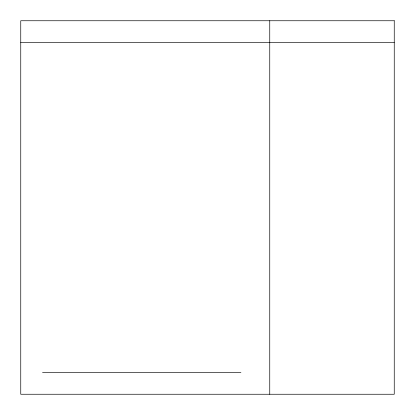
<?xml version="1.0" encoding="UTF-8"?>
<svg xmlns="http://www.w3.org/2000/svg" width="415" height="415" viewBox="0 0 415 415"><rect width="100%" height="100%" fill="white"/><g stroke="black" fill="none" stroke-linecap="round" stroke-linejoin="round"><path stroke-width="0.62" d="M20.75 42.538L394.25 42.538M42.538 372.463L240.913 372.463M269.75 20.75L269.75 394.25M394.25 20.75L20.75 20.75L20.75 394.25L394.25 394.25L394.25 20.75"/></g></svg>
